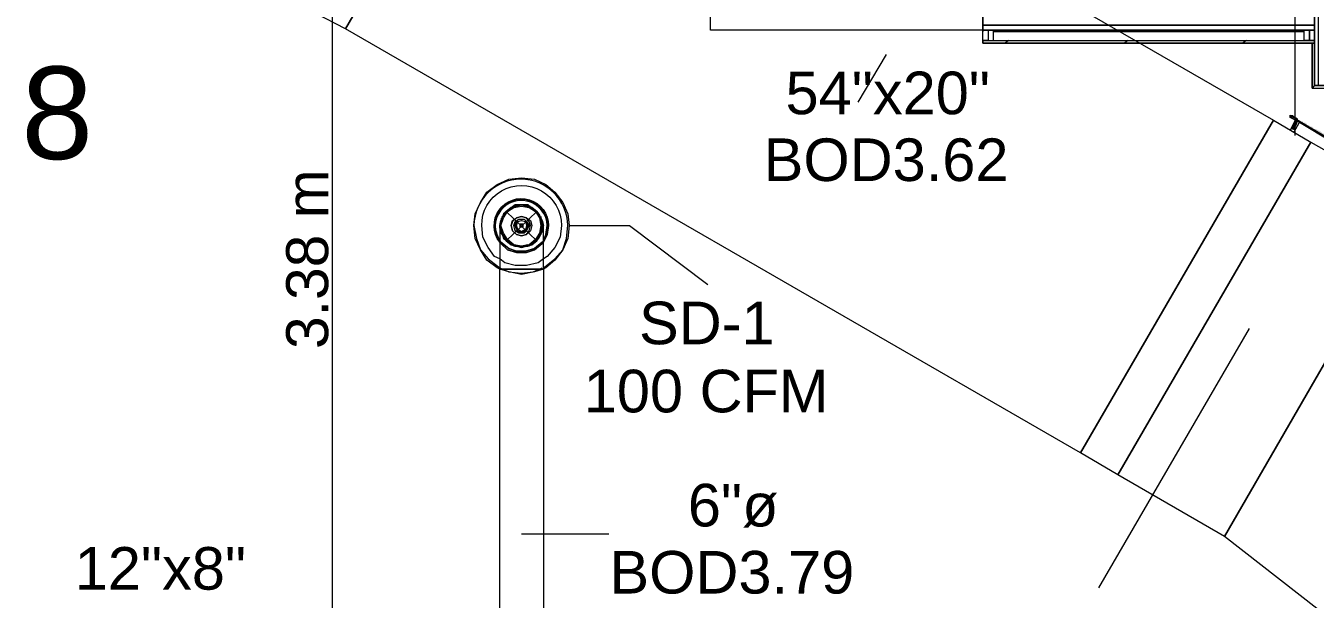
# Model space of a CAD drawing. Header units: metres. Extents: x -2 to 207, y -8 to 52.
# Drawn here: x 49.73 to 54.327, y 38.663 to 40.708 of the extents above; entities that cross this region are included whole.
import ezdxf

# ---------------------------------------------------------------- set-up
doc = ezdxf.new("R2010")
doc.units = ezdxf.units.M
doc.layers.add('HVAC - Ductos', color=5, linetype='Continuous', lineweight=0)
doc.layers.add('PDF_Text', color=7, linetype='Continuous', lineweight=0)
doc.layers.add('PDF_Geometry', color=7, linetype='Continuous', lineweight=0, true_color=0xaaaaaa)
doc.layers.add('PDF_Solid Fills', color=7, linetype='Continuous', lineweight=0, true_color=0xffffff)
doc.styles.add('PDF ArialUnicodeMS-Bold-Identity-H', font='arial.ttf')
doc.styles.add('PDF Helvetica', font='')
doc.styles.get('PDF Helvetica').set_extended_font_data('Helvetica')

msp = doc.modelspace()

# ---------------------------------------------------------------- hatches: boundary and pattern name
at = {"layer": 'PDF_Solid Fills', "lineweight": 0, "transparency": 33554559}
for points in [[(54.2375, 40.3804), (54.2467, 40.3804), (54.2649, 40.3712), (54.265, 40.3712), (54.265, 40.3758), (54.2604, 40.3804), (54.2513, 40.3849), (54.2467, 40.3895), (54.2375, 40.3895)], [(54.2559, 40.3666), (54.2513, 40.3574), (54.2421, 40.3391), (54.2557, 40.3345), (54.2559, 40.3345), (54.2559, 40.3437), (54.2604, 40.3528), (54.265, 40.3666)]]:
    msp.add_hatch(color=1, dxfattribs=at).paths.add_polyline_path(points)
h = msp.add_hatch(color=1, dxfattribs=at)
h.paths.add_polyline_path([(54.3841, 40.2979), (54.3977, 40.2933), (54.3978, 40.2933), (54.3978, 40.2979), (54.3933, 40.3024), (54.3749, 40.3116), (54.3703, 40.3162), (54.352, 40.3254), (54.3475, 40.3299), (54.3291, 40.3391), (54.3199, 40.3391), (54.3245, 40.3345), (54.3429, 40.3254), (54.3475, 40.3208), (54.3657, 40.3116), (54.3703, 40.307), (54.3795, 40.3024)])
h.paths.add_polyline_path([(54.2741, 40.3666), (54.2741, 40.3712), (54.265, 40.3712)])
h.paths.add_polyline_path([(54.3062, 40.3482), (54.3062, 40.3528), (54.2971, 40.3528)])
h.paths.add_polyline_path([(54.2971, 40.3528), (54.2971, 40.3574), (54.2925, 40.362), (54.2833, 40.362), (54.2879, 40.3574)])
h.paths.add_polyline_path([(54.2833, 40.362), (54.2833, 40.3666), (54.2741, 40.3666)])
h.paths.add_polyline_path([(54.3199, 40.3391), (54.3199, 40.3437), (54.3154, 40.3482), (54.3062, 40.3482), (54.3108, 40.3437)])

# ---------------------------------------------------------------- linework, layer by layer
at = {"layer": 'HVAC - Ductos', "lineweight": 0}
for points in [[(51.5572, 41.8831), (50.8699, 40.6965), (50.7646, 40.7515), (50.6546, 40.7973), (50.5401, 40.834), (50.4255, 40.8614), (50.3064, 40.8752), (50.1872, 40.8797), (50.1872, 42.2497), (50.3659, 42.2451), (50.5446, 42.2268), (50.7233, 42.1993), (50.8974, 42.158), (51.0669, 42.1076), (51.2364, 42.0435), (51.4015, 41.9702)], [(51.5572, 41.8831), (54.1779, 40.3712), (53.4906, 39.1846), (50.8699, 40.6965)], [(51.5755, 39.9955), (51.5709, 39.9863), (51.5755, 39.9955), (51.5709, 40.0138), (51.5617, 40.0321), (51.5526, 40.0459), (51.5343, 40.0596), (51.5159, 40.0688), (51.4977, 40.0688), (51.4793, 40.0688), (51.461, 40.0596), (51.4426, 40.0459), (51.4335, 40.0321), (51.4243, 40.0138), (51.4197, 39.9955), (51.4197, 39.9863), (51.4197, 39.9955), (51.4243, 40.0138), (51.4335, 40.0321), (51.4426, 40.0459), (51.461, 40.0596), (51.4793, 40.0688), (51.4977, 40.0688), (51.5159, 40.0688), (51.5343, 40.0596), (51.5526, 40.0459), (51.5617, 40.0321), (51.5709, 40.0138)], [(51.4243, 40.0138), (51.4335, 40.0321), (51.4472, 40.0459), (51.461, 40.0596), (51.4793, 40.0642), (51.4977, 40.0688), (51.5159, 40.0642), (51.5343, 40.0596), (51.548, 40.0459), (51.5617, 40.0321), (51.5663, 40.0138), (51.5709, 39.9955), (51.5663, 39.9771), (51.5617, 39.9588), (51.548, 39.9405), (51.5343, 39.9313), (51.5159, 39.9222), (51.4977, 39.9222), (51.4793, 39.9222), (51.461, 39.9313), (51.4472, 39.9405), (51.4335, 39.9588), (51.4243, 39.9771), (51.4243, 39.9955)], [(51.4335, 40.023), (51.4472, 40.0459), (51.4701, 40.0596), (51.4977, 40.0642), (51.5251, 40.0596), (51.548, 40.0459), (51.5617, 40.023), (51.5663, 39.9955), (51.5617, 39.968), (51.548, 39.9451), (51.5251, 39.9268), (51.4977, 39.9222), (51.4701, 39.9268), (51.4472, 39.9451), (51.4335, 39.968), (51.4243, 39.9955)], [(54.462, 38.5293), (54.0038, 38.8867), (54.6911, 40.0779), (55.2271, 39.8488)], [(51.4655, 40.0093), (51.461, 39.9955), (51.4655, 40.0138), (51.4793, 40.023), (51.4977, 40.0275), (51.5159, 40.023), (51.5297, 40.0138), (51.5343, 39.9955), (51.5297, 39.9771), (51.5159, 39.9634), (51.4977, 39.9588), (51.4793, 39.9634), (51.4655, 39.9771), (51.461, 39.9955), (51.4655, 39.9771), (51.4793, 39.9634), (51.4977, 39.9588), (51.5159, 39.9634), (51.5251, 39.9771), (51.5297, 39.9955), (51.5251, 40.0093), (51.5159, 40.023), (51.4977, 40.0275), (51.4793, 40.023)], [(51.4747, 40.0093), (51.4885, 40.0184), (51.5068, 40.0184), (51.5159, 40.0093), (51.5251, 39.9955), (51.5159, 39.9771), (51.5068, 39.968), (51.4885, 39.968), (51.4747, 39.9771), (51.4701, 39.9955)], [(51.4793, 40.0093), (51.4885, 40.0184), (51.5068, 40.0184), (51.5159, 40.0093), (51.5205, 39.9955), (51.5159, 39.9817), (51.5068, 39.9726), (51.4885, 39.9726), (51.4793, 39.9817), (51.4747, 39.9955)], [(51.4839, 40.0093), (51.4977, 40.0138), (51.5114, 40.0093), (51.5159, 39.9955), (51.5114, 39.9817), (51.4977, 39.9726), (51.4839, 39.9817), (51.4793, 39.9955)], [(51.4931, 40.0001), (51.4931, 39.9955), (51.4931, 40.0001), (51.5022, 40.0001), (51.5022, 39.9955), (51.5022, 40.0001)], [(51.5022, 39.9909), (51.5022, 39.9955), (51.5022, 39.9909), (51.4931, 39.9909), (51.4931, 39.9955), (51.4931, 39.9909)], [(51.5755, 39.9359), (51.5893, 39.9634), (51.5939, 39.9955), (51.5893, 39.9634)], [(51.4243, 39.9359), (51.4518, 39.913), (51.4793, 39.9038), (51.5114, 39.9038), (51.5435, 39.913), (51.5709, 39.9359), (51.5755, 39.9405), (51.5709, 39.9359), (51.5435, 39.913), (51.5114, 39.9038), (51.4793, 39.9038), (51.4518, 39.913), (51.4243, 39.9359), (51.4197, 39.9405)], [(51.5709, 39.9313), (51.5435, 39.9084), (51.5159, 39.8992), (51.4793, 39.8992), (51.4472, 39.9084), (51.4243, 39.9313), (51.4197, 39.9359), (51.4243, 39.9313), (51.4472, 39.9084), (51.4793, 39.8992), (51.5159, 39.8992), (51.5435, 39.9084), (51.5709, 39.9313), (51.5755, 39.9359)]]:
    msp.add_lwpolyline(points, close=True, dxfattribs=at)
for points in [[(50.8241, 37.9475), (50.8241, 41.8053)], [(54.2559, 40.3162), (54.2559, 41.0126)], [(52.6981, 40.4353), (52.7988, 40.6048)], [(51.4197, 38.511), (51.4197, 39.8397), (51.4106, 39.8443), (51.3739, 39.8718), (51.351, 39.9084), (51.3327, 39.9496), (51.3281, 39.9955), (51.3327, 40.0367), (51.351, 40.0779), (51.3739, 40.1146), (51.4106, 40.1421), (51.4518, 40.1604), (51.4977, 40.165), (51.5435, 40.1604), (51.5847, 40.1421), (51.6167, 40.1146), (51.6443, 40.0779), (51.6626, 40.0367), (51.6672, 39.9955), (51.6626, 39.9496), (51.6443, 39.9084), (51.6167, 39.8718), (51.5847, 39.8443), (51.5755, 39.8397), (51.5755, 38.511)], [(51.4289, 40.023), (51.4472, 40.0459), (51.4655, 40.0596)], [(51.4655, 40.0642), (51.4701, 40.0642)], [(51.4701, 40.0642), (51.4977, 40.0688), (51.5205, 40.0642)], [(51.5251, 40.0642), (51.5297, 40.0642)], [(51.5297, 40.0596), (51.548, 40.0459), (51.5617, 40.023)], [(51.4197, 39.9955), (51.4197, 39.9863), (51.4197, 39.968), (51.4197, 39.9405), (51.4197, 39.9038), (51.4197, 39.8626), (51.4197, 39.8397), (51.4243, 39.8397), (51.4335, 39.8397), (51.4426, 39.8397), (51.461, 39.8397), (51.4793, 39.8397), (51.4977, 39.8397), (51.5159, 39.8397), (51.5343, 39.8397), (51.5526, 39.8397), (51.5617, 39.8397), (51.5709, 39.8397), (51.5755, 39.8397), (51.5755, 39.8855), (51.5755, 39.9268), (51.5755, 39.9588), (51.5755, 39.9817), (51.5755, 39.9909)], [(51.4243, 40.0184), (51.4289, 40.023), (51.4289, 40.0275)], [(51.4289, 39.968), (51.4243, 39.9955), (51.4289, 40.0184)], [(51.5663, 40.0275), (51.5663, 40.023), (51.5663, 40.0184)], [(51.5663, 40.0184), (51.5709, 39.9955), (51.5663, 39.968), (51.5663, 39.9634)], [(51.5755, 39.9909), (51.5755, 39.9955)], [(51.6672, 39.9955), (51.8825, 39.9955), (52.162, 39.7847)], [(51.4197, 39.9863), (51.4243, 39.9726), (51.4335, 39.9542), (51.4426, 39.9405), (51.461, 39.9268), (51.4793, 39.9222), (51.4977, 39.9176), (51.5159, 39.9222), (51.5343, 39.9268), (51.5526, 39.9405), (51.5617, 39.9542), (51.5709, 39.9726), (51.5709, 39.9863)], [(51.4655, 39.9313), (51.4472, 39.9405), (51.4289, 39.9634), (51.4243, 39.968)], [(51.5617, 39.9634), (51.548, 39.9405), (51.5297, 39.9268), (51.5251, 39.9222)], [(51.4701, 39.9222), (51.4655, 39.9268)], [(51.5205, 39.9268), (51.4977, 39.9222), (51.4701, 39.9268)], [(51.5755, 39.8764), (51.5572, 39.8626), (51.5159, 39.8534), (51.4747, 39.8534), (51.4381, 39.8626), (51.4197, 39.8764)], [(51.4197, 39.8443), (51.4518, 39.8306), (51.4977, 39.826), (51.5389, 39.8306), (51.5709, 39.8443)], [(51.5755, 39.8397), (51.5435, 39.8306), (51.4977, 39.8214), (51.4518, 39.8306), (51.4197, 39.8397)], [(51.5755, 39.8397), (51.5709, 39.8397), (51.5617, 39.8397), (51.5526, 39.8397), (51.5343, 39.8397), (51.5159, 39.8397), (51.4977, 39.8397), (51.4793, 39.8397), (51.461, 39.8397), (51.4426, 39.8397), (51.4335, 39.8397), (51.4243, 39.8397), (51.4197, 39.8397)], [(54.0908, 39.6289), (53.5548, 38.7034)], [(51.4977, 38.8959), (51.8092, 38.8959)]]:
    msp.add_lwpolyline(points, dxfattribs=at)
at = {"layer": 'HVAC - Ductos', "color": 5, "lineweight": 0}
msp.add_lwpolyline([(54.3108, 40.2933), (54.6911, 40.0779), (54.0038, 38.8867), (53.6235, 39.1066)], close=True, dxfattribs=at)
at = {"layer": 'HVAC - Ductos', "lineweight": 0}
for points in [[(51.5755, 39.8443), (51.5801, 39.8488), (51.6167, 39.8764), (51.6443, 39.9084), (51.658, 39.9496), (51.6626, 39.9955, 0.986385), (51.3281, 39.9955), (51.3373, 39.9496), (51.351, 39.9084), (51.3785, 39.8764), (51.4152, 39.8488), (51.4197, 39.8443)], [(51.4197, 39.8764), (51.4015, 39.8855), (51.3785, 39.9176), (51.3602, 39.9542), (51.3556, 39.9955, -1.008127), (51.6397, 39.9955), (51.6351, 39.9542), (51.6167, 39.9176), (51.5893, 39.8855), (51.5755, 39.8764)]]:
    msp.add_lwpolyline(points, format="xyb", dxfattribs=at)
msp.add_lwpolyline([(51.5755, 39.9405), (51.5847, 39.9634), (51.5893, 39.9955, 1.326025), (51.4197, 39.9405), (51.4106, 39.9634), (51.4015, 39.9955), (51.406, 39.9634), (51.4197, 39.9359, -1.386474), (51.5939, 39.9955, 0.970684), (51.4015, 39.9955, -1.307231)], format="xyb", close=True, dxfattribs=at)
at = {"layer": 'PDF_Geometry', "lineweight": 0}
for points in [[(53.1425, 44.5268), (53.1425, 44.5359), (54.3245, 44.5359), (54.3245, 44.678), (54.3245, 44.6597), (54.3245, 44.4626), (54.3245, 40.4949), (54.3245, 40.6461), (53.1425, 40.6461), (53.1425, 40.6553), (54.3245, 40.6553), (54.3062, 40.6553), (54.3062, 40.6919), (54.3245, 40.6919)], [(54.3245, 44.678), (54.3245, 40.4949), (54.3245, 44.678)], [(53.1608, 40.6919), (53.1608, 40.6553), (53.1425, 40.6553), (53.1425, 40.6919), (53.1425, 40.7102), (54.3245, 40.7102), (53.1425, 40.7102), (53.1425, 40.8019), (54.3245, 40.8019), (53.1425, 40.8019), (53.1425, 40.8156), (54.3245, 40.8156), (53.1425, 40.8156), (53.1425, 40.6919), (53.1608, 40.6919), (53.1608, 40.6553), (53.1791, 40.6553), (54.2879, 40.6553), (54.2879, 40.6919), (53.1791, 40.6919), (53.1791, 40.6553)], [(53.1425, 40.6553), (53.1425, 40.6461), (54.3245, 40.6461), (54.3245, 40.4949), (54.3154, 40.4857), (54.3154, 40.6461), (54.3154, 40.4857), (57.4401, 40.4857), (57.4401, 40.4949), (54.3245, 40.4949), (54.3383, 40.4949), (54.5399, 40.4949), (57.2155, 40.4949), (57.2155, 40.5086), (57.2201, 40.5086), (57.2201, 40.6919), (57.2155, 40.6919)], [(53.1425, 40.6919), (54.3245, 40.6919), (53.1425, 40.6919)], [(54.2879, 40.6919), (53.1791, 40.6919)], [(54.3062, 40.6919), (54.3062, 40.6553), (54.2879, 40.6553)], [(53.2341, 40.6553), (53.2203, 40.6461)], [(53.6602, 40.6553), (53.6464, 40.6461)], [(54.0817, 40.6553), (54.068, 40.6461)]]:
    msp.add_lwpolyline(points, dxfattribs=at)
for points in [[(54.5399, 40.7102), (54.5399, 44.4626), (57.2201, 44.4626), (57.2201, 44.678), (54.3245, 44.678), (54.3245, 44.4626), (54.3245, 40.4949), (54.5399, 40.4949), (57.2201, 40.4949), (57.2201, 40.7102)], [(54.3383, 40.4949), (54.3383, 44.6597), (54.3245, 44.6597), (54.3245, 40.4949)], [(53.1425, 44.3664), (52.2994, 44.3664), (52.2994, 40.8156), (53.1425, 40.8156), (53.1425, 40.6919), (52.1711, 40.6919), (52.1711, 40.8156), (52.1711, 44.4901), (52.2994, 44.4901), (53.1425, 44.4901)], [(53.1425, 40.6919), (53.1425, 40.6873), (53.1425, 40.6919), (54.3245, 40.6919)], [(54.2879, 40.6873), (53.1791, 40.6873)]]:
    msp.add_lwpolyline(points, close=True, dxfattribs=at)
at = {"layer": 'PDF_Geometry', "color": 5, "lineweight": 0}
msp.add_lwpolyline([(54.1779, 40.3712), (54.3108, 40.2933), (53.6235, 39.1066), (53.4906, 39.1846)], close=True, dxfattribs=at)
at = {"layer": 'PDF_Geometry', "color": 1, "lineweight": 0}
for points in [[(54.3933, 40.2887), (54.3979, 40.2887), (54.4024, 40.2887), (54.4024, 40.2842), (54.407, 40.2842), (54.4024, 40.2842), (54.4024, 40.2887), (54.3979, 40.2887), (54.3933, 40.2887), (54.265, 40.3666), (54.2375, 40.3804), (54.2375, 40.3895), (54.265, 40.3712), (54.265, 40.3666), (54.2604, 40.3666), (54.2559, 40.3712), (54.2375, 40.3345)], [(54.2513, 40.3299), (54.2695, 40.362)], [(54.265, 40.3712), (54.2604, 40.3758), (54.265, 40.3712)], [(54.265, 40.3712), (54.3979, 40.2933), (54.4024, 40.2933), (54.407, 40.2887), (54.4116, 40.2887), (54.407, 40.2887), (54.4024, 40.2933), (54.3979, 40.2933)]]:
    msp.add_lwpolyline(points, dxfattribs=at)
at = {"layer": 'PDF_Geometry', "color": 8, "lineweight": 0, "true_color": 0x808080}
msp.add_lwpolyline([(51.5572, 40.0367), (51.5205, 40.0688), (51.4747, 40.0688), (51.4335, 40.0367), (51.4197, 39.9955), (51.4335, 39.9496), (51.4747, 39.9222), (51.5205, 39.9222), (51.5572, 39.9496), (51.5755, 39.9955)], close=True, dxfattribs=at)
for points in [[(51.4426, 40.0459), (51.5526, 39.9405)], [(51.5526, 40.0459), (51.4426, 39.9405)]]:
    msp.add_lwpolyline(points, dxfattribs=at)

# ---------------------------------------------------------------- texts
at = {"layer": 'PDF_Text', "color": 232, "lineweight": 60, "true_color": 0xe91e64, "insert": (49.1765, 40.395), "char_height": 0.32989, "attachment_point": 4, "style": 'PDF ArialUnicodeMS-Bold-Identity-H'}
msp.add_mtext('F28', dxfattribs=at)
at = {"layer": 'PDF_Text', "lineweight": 0, "char_height": 0.1519, "attachment_point": 4, "style": 'PDF Helvetica'}
for s, insert in [('54"x20"', (52.4387, 40.4672)), ('BOD3.62', (52.3608, 40.229)), ('SD-1', (51.9164, 39.6471)), ('100 CFM', (51.7193, 39.4042)), ('6"ø', (52.0905, 38.9965)), ('12"x8"', (49.9049, 38.772)), ('BOD3.79', (51.811, 38.7582))]:
    msp.add_mtext(s, dxfattribs=dict(at, insert=insert))
at = {"layer": 'PDF_Text', "lineweight": 0, "insert": (50.7345, 39.5551), "char_height": 0.15002, "attachment_point": 4, "rotation": 90, "style": 'PDF Helvetica'}
msp.add_mtext('3.38 m', dxfattribs=at)

doc.saveas('drawing.dxf')
